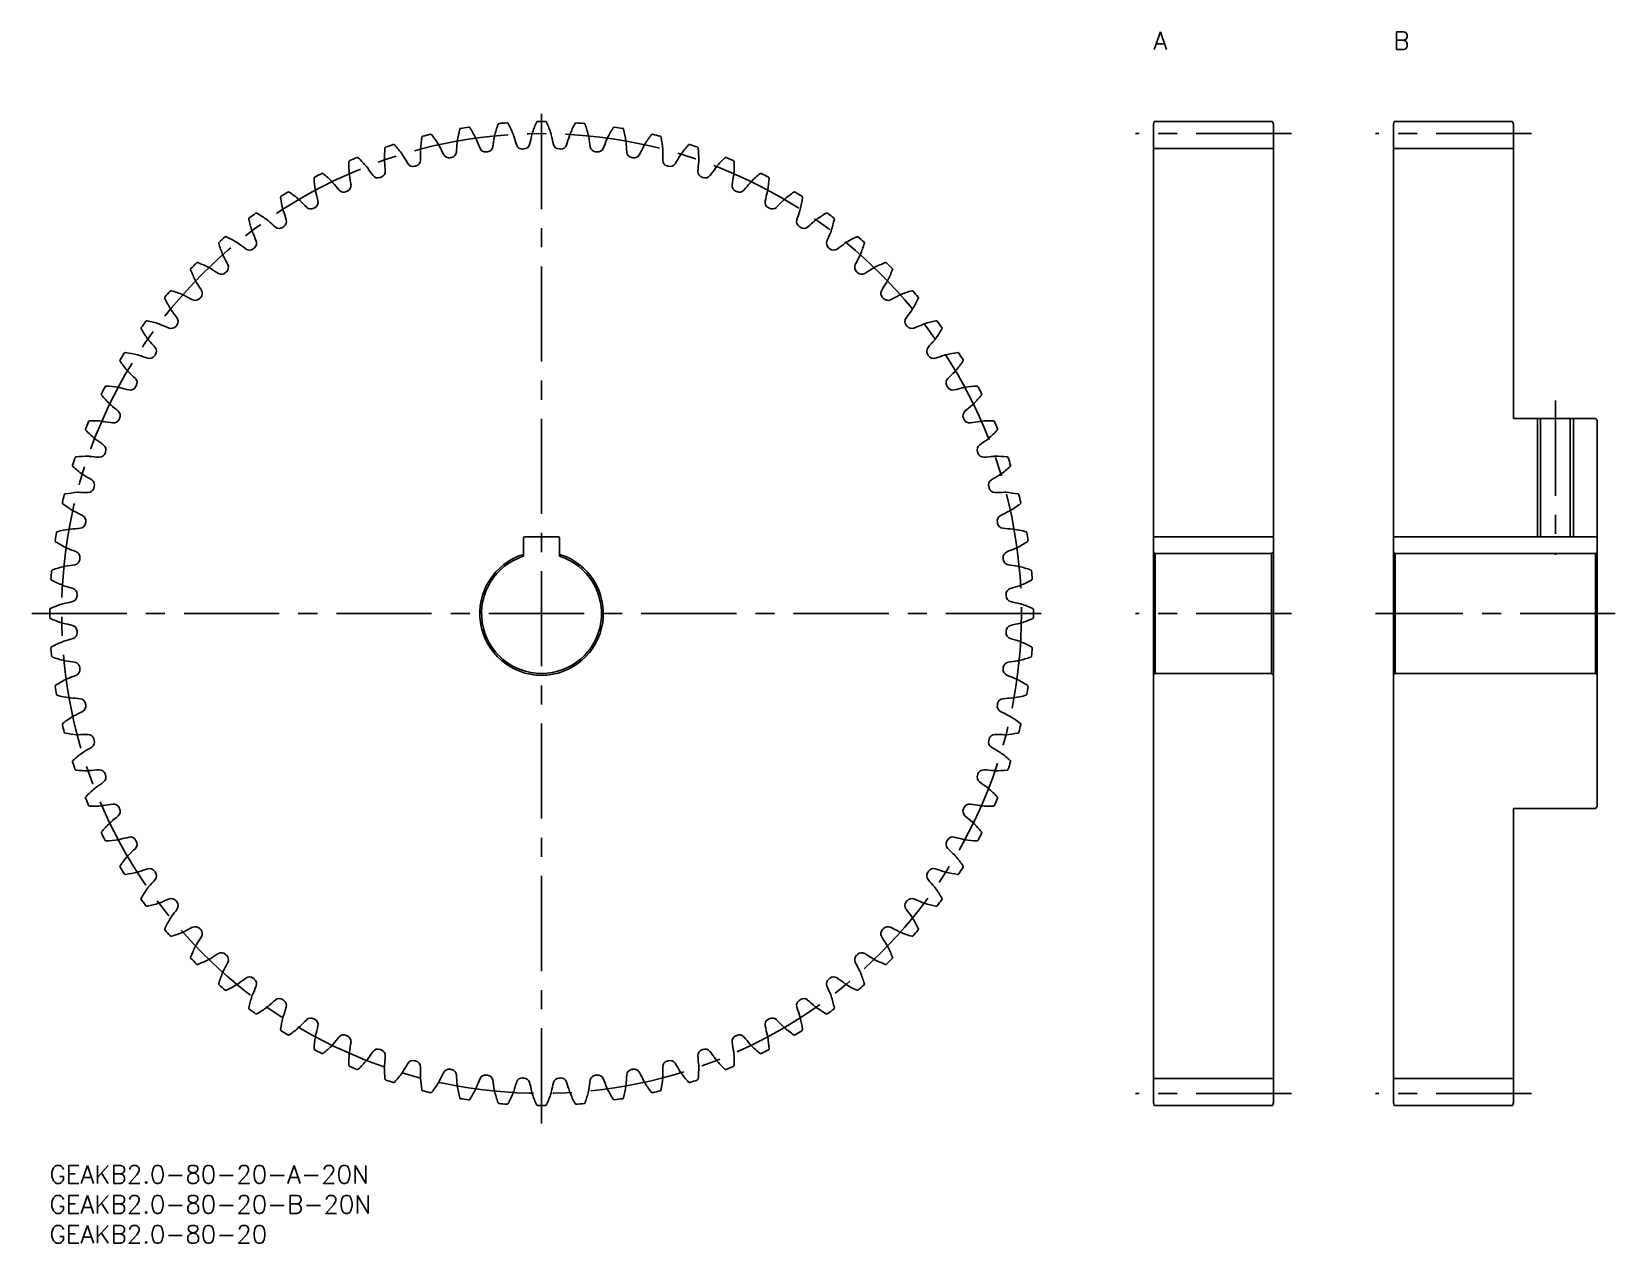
# Model space of a CAD drawing. Extents: x -3 to 261, y -13 to 189.
import ezdxf

# ---------------------------------------------------------------- set-up
doc = ezdxf.new("R2010")
doc.units = 0
doc.header["$LTSCALE"] = 0.5
doc.linetypes.add('CENTER', pattern=[50.8, 31.75, -6.35, 6.35, -6.35])
for name, color, linetype in [('MSM_CENTER', 1, 'CENTER'), ('MSM_CONTINUOUS', 7, 'CONTINUOUS'), ('MSM_NARROW', 5, 'CONTINUOUS'), ('MSM_PART_NUMBER', 7, 'CONTINUOUS')]:
    doc.layers.add(name, color=color, linetype=linetype)
doc.styles.get("Standard").update_dxf_attribs({"font": 'txt.shx', "height": 1, "bigfont": 'bigfont.shx'})

# ---------------------------------------------------------------- blocks, each defined once
blk = doc.blocks.new('*U3')
at = {"layer": 'MSM_PART_NUMBER'}
blk.add_text('GEAKB2.0-80-20-B-20N', height=3, dxfattribs=at).set_placement((0, -8))
blk = doc.blocks.new('*U4')
at = {"layer": 'MSM_PART_NUMBER'}
blk.add_text('GEAKB2.0-80-20-A-20N', height=3, dxfattribs=at).set_placement((0, -3))
blk = doc.blocks.new('*U5')
at = {"layer": 'MSM_PART_NUMBER'}
blk.add_text('GEAKB2.0-80-20', height=3, dxfattribs=at).set_placement((0, -13))
blk = doc.blocks.new('*U6')
at = {"layer": 'MSM_PART_NUMBER'}
blk.add_text('A', height=3, dxfattribs=at).set_placement((184, 186))
blk = doc.blocks.new('*U7')
at = {"layer": 'MSM_PART_NUMBER'}
blk.add_text('B', height=3, dxfattribs=at).set_placement((224, 186))

msp = doc.modelspace()

# ---------------------------------------------------------------- linework, layer by layer
at = {"layer": 'MSM_CENTER'}
for p, q in [((82, 7), (82, 177)), ((207, 172), (181, 172)), ((247, 172), (221, 172)), ((251, 127.5), (251, 101.8)), ((-3, 92), (167, 92)), ((207, 92), (181, 92)), ((261, 92), (221, 92)), ((207, 12), (181, 12)), ((247, 12), (221, 12))]:
    msp.add_line(p, q, dxfattribs=at)
msp.add_circle((82, 92), 80, dxfattribs=at)
at = {"layer": 'MSM_CONTINUOUS'}
for p, q in [((184.13, 174), (184, 173.5)), ((184, 173.5), (184, 10.5)), ((203.87, 174), (184.13, 174)), ((204, 173.5), (203.87, 174)), ((204, 10.5), (204, 173.5)), ((224.13, 174), (224, 173.5)), ((224, 173.5), (224, 10.5)), ((243.87, 174), (224.13, 174)), ((244, 173.5), (243.87, 174)), ((244, 124.5), (244, 173.5)), ((204, 169.5), (184, 169.5)), ((244, 169.5), (224, 169.5)), ((257.7, 124.5), (244, 124.5)), ((248.54, 124.5), (248.54, 104.8)), ((253.46, 124.5), (253.46, 104.8)), ((258, 124.2), (257.7, 124.5)), ((258, 59.8), (258, 124.2)), ((79, 101.54), (79, 104.6)), ((79.2, 104.8), (84.8, 104.8)), ((85, 104.6), (85, 101.54)), ((204, 104.8), (184, 104.8)), ((258, 104.8), (224, 104.8)), ((184, 102.3), (184.3, 102)), ((184.3, 102), (184.3, 82)), ((203.7, 102), (184.3, 102)), ((203.7, 102), (204, 102.3)), ((203.7, 102), (203.7, 82)), ((224, 102.3), (224.3, 102)), ((224.3, 102), (224.3, 82)), ((257.7, 102), (224.3, 102)), ((257.7, 102), (258, 102.3)), ((257.7, 102), (257.7, 82)), ((184.3, 82), (184, 81.7)), ((184.3, 82), (203.7, 82)), ((204, 81.7), (203.7, 82)), ((224.3, 82), (224, 81.7)), ((224.3, 82), (257.7, 82)), ((258, 81.7), (257.7, 82)), ((244, 10.5), (244, 59.5)), ((244, 59.5), (257.7, 59.5)), ((257.7, 59.5), (258, 59.8)), ((204, 14.5), (184, 14.5)), ((244, 14.5), (224, 14.5)), ((184, 10.5), (184.13, 10)), ((184.13, 10), (203.87, 10)), ((203.87, 10), (204, 10.5)), ((224, 10.5), (224.13, 10)), ((224.13, 10), (243.87, 10)), ((243.87, 10), (244, 10.5))]:
    msp.add_line(p, q, dxfattribs=at)
for centre, radius, start, end in [((82, 92), 82, 103.0386, 103.9614), ((63.55, 171.69), 0.2, 36.7312, 103.0386), ((42.33, 155.86), 26.67, 32.375, 36.7312), ((94.21, 166.18), 26.67, 165.7688, 170.125), ((68.55, 172.69), 0.2, 99.4614, 165.7688), ((82, 92), 82, 98.5386, 99.4614), ((69.85, 172.89), 0.2, 32.2313, 98.5386), ((47.47, 158.78), 26.67, 27.875, 32.2312), ((75.77, 171.2), 1.66, 165.625, 172.8558), ((99.99, 164.99), 26.67, 161.2688, 165.625), ((74.93, 173.49), 0.2, 94.9614, 161.2688), ((82, 92), 82, 94.0386, 94.9614), ((76.24, 173.6), 0.2, 27.7312, 94.0386), ((52.81, 161.28), 26.67, 23.375, 27.7312), ((75.77, 171.2), 1.66, 16.1442, 23.375), ((108.1, 180.56), 32, 196.1441, 199.0677), ((49.03, 178.24), 32, 345.4323, 348.3559), ((82, 171.45), 1.66, 161.125, 168.3558), ((105.66, 163.36), 26.67, 156.7688, 161.125), ((81.34, 173.8), 0.2, 90.4614, 156.7688), ((82, 92), 82, 89.5386, 90.4614), ((82.66, 173.8), 0.2, 23.2312, 89.5386), ((58.34, 163.36), 26.67, 18.875, 23.2312), ((82, 171.45), 1.66, 11.6442, 18.875), ((114.97, 178.24), 32, 191.6441, 194.5677), ((55.9, 180.56), 32, 340.9323, 343.8559), ((88.23, 171.2), 1.66, 156.625, 163.8558), ((111.19, 161.28), 26.67, 152.2688, 156.625), ((87.76, 173.6), 0.2, 85.9614, 152.2688), ((82, 92), 82, 85.0386, 85.9614), ((89.07, 173.49), 0.2, 18.7312, 85.0386), ((64.01, 164.99), 26.67, 14.375, 18.7312), ((88.23, 171.2), 1.66, 7.1442, 14.375), ((116.53, 158.78), 26.67, 147.7688, 152.125), ((94.15, 172.89), 0.2, 81.4614, 147.7688), ((82, 92), 82, 80.5386, 81.4614), ((95.45, 172.69), 0.2, 14.2311, 80.5386), ((69.79, 166.18), 26.67, 9.875, 14.2312), ((121.67, 155.86), 26.67, 143.2688, 147.625), ((100.45, 171.69), 0.2, 76.9614, 143.2688), ((82, 92), 82, 76.0386, 76.9614), ((82.45, 167.18), 26.67, 174.7688, 179.125), ((56.1, 169.59), 0.2, 108.4614, 174.7688), ((82, 92), 82, 107.5386, 108.4614), ((57.35, 170), 0.2, 41.2312, 107.5386), ((37.45, 152.55), 26.67, 36.875, 41.2312), ((63.45, 169.25), 1.66, 174.625, 181.8558), ((29.81, 168.16), 32, 358.9323, 1.8559), ((88.35, 166.91), 26.67, 170.2688, 174.625), ((62.26, 171.38), 0.2, 103.9614, 170.2688), ((63.45, 169.25), 1.66, 25.1442, 32.375), ((93.92, 183.55), 32, 205.1441, 208.0677), ((35.95, 172.02), 32, 354.4323, 357.3559), ((69.57, 170.47), 1.66, 170.125, 177.3558), ((69.57, 170.47), 1.66, 20.6442, 27.875), ((101.07, 182.34), 32, 200.6441, 203.5677), ((72.66, 169.94), 1, 203.5677, 276.8362), ((82, 92), 77.5, 96.6638, 96.8362), ((72.89, 169.97), 1, 276.6638, 349.9323), ((42.37, 175.39), 32, 349.9323, 352.8559), ((78.8, 170.43), 1, 199.0677, 272.3362), ((82, 92), 77.5, 92.1638, 92.3362), ((79.04, 170.44), 1, 272.1638, 345.4323), ((84.96, 170.44), 1, 194.5677, 267.8362), ((82, 92), 77.5, 87.6638, 87.8362), ((85.2, 170.43), 1, 267.6638, 340.9323), ((121.63, 175.39), 32, 187.1441, 190.0677), ((91.11, 169.97), 1, 190.0677, 263.3362), ((82, 92), 77.5, 83.1638, 83.3362), ((91.34, 169.94), 1, 263.1638, 336.4323), ((62.93, 182.34), 32, 336.4323, 339.3559), ((94.43, 170.47), 1.66, 152.125, 159.3558), ((94.43, 170.47), 1.66, 2.6442, 9.875), ((128.05, 172.02), 32, 182.6441, 185.5677), ((70.08, 183.55), 32, 331.9323, 334.8559), ((100.55, 169.25), 1.66, 147.625, 154.8558), ((101.74, 171.38), 0.2, 9.7312, 76.0386), ((75.65, 166.91), 26.67, 5.375, 9.7312), ((134.19, 168.16), 32, 178.1441, 181.0677), ((100.55, 169.25), 1.66, 358.1442, 5.375), ((126.55, 152.55), 26.67, 138.7688, 143.125), ((106.65, 170), 0.2, 72.4614, 138.7688), ((82, 92), 82, 71.5386, 72.4614), ((107.9, 169.59), 0.2, 5.2312, 71.5386), ((81.55, 167.18), 26.67, 0.875, 5.2312), ((50.09, 167.32), 0.2, 112.9614, 179.2688), ((76.55, 166.98), 26.67, 179.2688, 183.625), ((82, 92), 82, 112.0386, 112.9614), ((51.31, 167.82), 0.2, 45.7312, 112.0386), ((32.83, 148.87), 26.67, 41.375, 45.7312), ((51.6, 165.4), 1.66, 34.1442, 41.375), ((79.45, 184.29), 32, 214.1441, 217.0677), ((57.45, 167.56), 1.66, 179.125, 186.3558), ((24, 163.83), 32, 3.4323, 6.3559), ((57.45, 167.56), 1.66, 29.6442, 36.875), ((86.7, 184.21), 32, 209.6441, 212.5677), ((60.58, 167.52), 1, 212.5677, 285.8362), ((82, 92), 77.5, 105.6638, 105.8362), ((60.81, 167.58), 1, 285.6638, 358.9323), ((66.57, 168.97), 1, 208.0677, 281.3362), ((82, 92), 77.5, 101.1638, 101.3362), ((66.8, 169.01), 1, 281.1638, 354.4323), ((97.2, 169.01), 1, 185.5677, 258.8362), ((82, 92), 77.5, 78.6638, 78.8362), ((97.43, 168.97), 1, 258.6638, 331.9323), ((103.19, 167.58), 1, 181.0677, 254.3362), ((82, 92), 77.5, 74.1638, 74.3362), ((103.42, 167.52), 1, 254.1638, 327.4323), ((77.3, 184.21), 32, 327.4323, 330.3559), ((106.55, 167.56), 1.66, 143.125, 150.3558), ((140, 163.83), 32, 173.6441, 176.5677), ((106.55, 167.56), 1.66, 353.6442, 0.875), ((84.55, 184.29), 32, 322.9323, 325.8559), ((112.4, 165.4), 1.66, 138.625, 145.8558), ((131.17, 148.87), 26.67, 134.2688, 138.625), ((112.69, 167.82), 0.2, 67.9619, 134.2688), ((82, 92), 82, 67.0386, 67.9614), ((113.91, 167.32), 0.2, 0.7312, 67.0386), ((87.45, 166.98), 26.67, 356.375, 0.7312), ((44.28, 164.58), 0.2, 117.4614, 183.7688), ((70.69, 166.32), 26.67, 183.7688, 188.125), ((82, 92), 82, 116.5386, 117.4614), ((45.45, 165.18), 0.2, 50.2312, 116.5386), ((28.52, 144.84), 26.67, 45.875, 50.2312), ((45.93, 162.79), 1.66, 38.6442, 45.875), ((72.22, 183.81), 32, 218.6441, 221.5677), ((51.6, 165.4), 1.66, 183.625, 190.8558), ((18.54, 159.06), 32, 7.9323, 10.8559), ((54.72, 165.61), 1, 217.0677, 290.3362), ((82, 92), 77.5, 110.1638, 110.3362), ((54.94, 165.69), 1, 290.1638, 3.4323), ((109.06, 165.69), 1, 176.5677, 249.8362), ((82, 92), 77.5, 69.6638, 69.8362), ((109.28, 165.61), 1, 249.6638, 322.9323), ((145.46, 159.06), 32, 169.1441, 172.0677), ((112.4, 165.4), 1.66, 349.1442, 356.375), ((91.78, 183.81), 32, 318.4323, 321.3559), ((118.07, 162.79), 1.66, 134.125, 141.3558), ((135.48, 144.84), 26.67, 129.7688, 134.125), ((118.55, 165.18), 0.2, 63.4614, 129.7688), ((82, 92), 82, 62.5386, 63.4614), ((93.31, 166.32), 26.67, 351.875, 356.2312), ((119.72, 164.58), 0.2, 356.2312, 62.5386), ((38.7, 161.4), 0.2, 121.9614, 188.2688), ((64.89, 165.21), 26.67, 188.2688, 192.625), ((82, 92), 82, 121.0386, 121.9614), ((39.82, 162.09), 0.2, 54.7313, 121.0386), ((24.54, 140.48), 26.67, 50.375, 54.7312), ((45.93, 162.79), 1.66, 188.125, 195.3558), ((13.47, 153.87), 32, 12.4323, 15.3559), ((49.03, 163.24), 1, 221.5677, 294.8362), ((82, 92), 77.5, 114.6638, 114.8362), ((49.24, 163.34), 1, 294.6638, 7.9323), ((114.76, 163.34), 1, 172.0677, 245.3361), ((82, 92), 77.5, 65.1638, 65.3362), ((114.97, 163.24), 1, 245.1638, 318.4323), ((150.53, 153.87), 32, 164.6441, 167.5677), ((118.07, 162.79), 1.66, 344.6442, 351.875), ((139.46, 140.48), 26.67, 125.2688, 129.625), ((124.18, 162.09), 0.2, 58.9619, 125.2688), ((82, 92), 82, 58.0386, 58.9614), ((99.11, 165.21), 26.67, 347.375, 351.7312), ((125.3, 161.4), 0.2, 351.7312, 58.0386), ((82, 92), 82, 125.5386, 126.4614), ((34.45, 158.56), 0.2, 59.2313, 125.5386), ((20.91, 135.82), 26.67, 54.875, 59.2312), ((40.49, 159.74), 1.66, 192.625, 199.8558), ((8.83, 148.31), 32, 16.9323, 19.8559), ((40.49, 159.74), 1.66, 43.1442, 50.375), ((65.05, 182.76), 32, 223.1441, 226.0677), ((43.54, 160.43), 1, 226.0677, 299.3362), ((82, 92), 77.5, 119.1638, 119.3362), ((43.75, 160.55), 1, 299.1638, 12.4323), ((120.25, 160.55), 1, 167.5677, 240.8361), ((82, 92), 77.5, 60.6638, 60.8362), ((120.46, 160.43), 1, 240.6638, 313.9323), ((98.95, 182.76), 32, 313.9323, 316.8559), ((123.51, 159.74), 1.66, 129.625, 136.8558), ((155.17, 148.31), 32, 160.1441, 163.0677), ((123.51, 159.74), 1.66, 340.1442, 347.375), ((143.09, 135.82), 26.67, 120.7688, 125.125), ((129.55, 158.56), 0.2, 54.4614, 120.7688), ((82, 92), 82, 53.5386, 54.4614), ((33.39, 157.79), 0.2, 126.4614, 192.7689), ((59.2, 163.64), 26.67, 192.7688, 197.125), ((35.3, 156.27), 1.66, 197.125, 204.3558), ((35.3, 156.27), 1.66, 47.6442, 54.875), ((57.98, 181.15), 32, 227.6441, 230.5677), ((38.29, 157.2), 1, 230.5677, 303.8362), ((82, 92), 77.5, 123.6638, 123.8362), ((38.49, 157.34), 1, 303.6638, 16.9323), ((125.51, 157.34), 1, 163.0677, 236.3361), ((82, 92), 77.5, 56.1638, 56.3362), ((125.71, 157.2), 1, 236.1638, 309.4323), ((106.02, 181.15), 32, 309.4323, 312.3559), ((128.7, 156.27), 1.66, 125.125, 132.3558), ((128.7, 156.27), 1.66, 335.6442, 342.875), ((104.8, 163.64), 26.67, 342.875, 347.2312), ((130.61, 157.79), 0.2, 347.2311, 53.5386), ((28.38, 153.77), 0.2, 130.9614, 197.2689), ((53.65, 161.63), 26.67, 197.2688, 201.625), ((82, 92), 82, 130.0386, 130.9614), ((29.38, 154.63), 0.2, 63.7312, 130.0386), ((17.66, 130.89), 26.67, 59.375, 63.7312), ((30.4, 152.41), 1.66, 52.1442, 59.375), ((51.06, 178.99), 32, 232.1441, 235.0677), ((4.64, 142.39), 32, 21.4323, 24.3559), ((33.49, 153.72), 1, 308.1638, 21.4323), ((130.51, 153.72), 1, 158.5677, 231.8362), ((159.36, 142.39), 32, 155.6441, 158.5677), ((112.94, 178.99), 32, 304.9323, 307.8559), ((133.6, 152.41), 1.66, 120.625, 127.8558), ((146.34, 130.89), 26.67, 116.2688, 120.625), ((134.62, 154.63), 0.2, 49.9614, 116.2688), ((82, 92), 82, 49.0386, 49.9614), ((110.35, 161.63), 26.67, 338.375, 342.7312), ((135.62, 153.77), 0.2, 342.7311, 49.0386), ((24.63, 150.31), 0.2, 68.2312, 134.5386), ((14.81, 125.73), 26.67, 63.875, 68.2312), ((30.4, 152.41), 1.66, 201.625, 208.8558), ((0.92, 136.17), 32, 25.9323, 28.8559), ((33.31, 153.57), 1, 235.0677, 308.3362), ((82, 92), 77.5, 128.1638, 128.3362), ((82, 92), 77.5, 51.6638, 51.8362), ((130.69, 153.57), 1, 231.6638, 304.9323), ((163.08, 136.17), 32, 151.1441, 154.0677), ((133.6, 152.41), 1.66, 331.1442, 338.375), ((149.19, 125.73), 26.67, 111.7688, 116.125), ((139.37, 150.31), 0.2, 45.4614, 111.7688), ((23.69, 149.37), 0.2, 135.4614, 201.7689), ((48.27, 159.19), 26.67, 201.7688, 206.125), ((82, 92), 82, 134.5386, 135.4614), ((25.82, 148.18), 1.66, 56.6442, 63.875), ((44.33, 176.29), 32, 236.6441, 239.5677), ((28.63, 149.56), 1, 239.5677, 312.8362), ((82, 92), 77.5, 132.6638, 132.8362), ((28.8, 149.72), 1, 312.6638, 25.9323), ((135.2, 149.72), 1, 154.0677, 227.3362), ((82, 92), 77.5, 47.1638, 47.3362), ((135.37, 149.56), 1, 227.1638, 300.4323), ((119.67, 176.29), 32, 300.4323, 303.3559), ((138.18, 148.18), 1.66, 116.125, 123.3558), ((82, 92), 82, 44.5386, 45.4614), ((115.73, 159.19), 26.67, 333.875, 338.2312), ((140.31, 149.37), 0.2, 338.2311, 44.5386), ((82, 92), 82, 139.0386, 139.9614), ((20.23, 145.62), 0.2, 72.7312, 139.0386), ((12.37, 120.35), 26.67, 68.375, 72.7312), ((25.82, 148.18), 1.66, 206.125, 213.3558), ((-2.29, 129.67), 32, 30.4323, 33.3559), ((24.44, 145.37), 1, 317.1638, 30.4323), ((139.56, 145.37), 1, 149.5677, 222.8362), ((166.29, 129.67), 32, 146.6441, 149.5677), ((138.18, 148.18), 1.66, 326.6442, 333.875), ((151.63, 120.35), 26.67, 107.2688, 111.625), ((143.77, 145.62), 0.2, 40.9614, 107.2688), ((82, 92), 82, 40.0386, 40.9614), ((19.37, 144.62), 0.2, 139.9614, 206.2689), ((43.11, 156.34), 26.67, 206.2688, 210.625), ((21.59, 143.6), 1.66, 210.625, 217.8558), ((-4.99, 122.94), 32, 34.9323, 37.8559), ((21.59, 143.6), 1.66, 61.1442, 68.375), ((37.83, 173.08), 32, 241.1441, 244.0677), ((24.28, 145.2), 1, 244.0677, 317.3362), ((82, 92), 77.5, 137.1638, 137.3362), ((82, 92), 77.5, 42.6638, 42.8362), ((139.72, 145.2), 1, 222.6638, 295.9323), ((126.17, 173.08), 32, 295.9323, 298.8559), ((142.41, 143.6), 1.66, 111.625, 118.8558), ((168.99, 122.94), 32, 142.1441, 145.0677), ((142.41, 143.6), 1.66, 322.1442, 329.375), ((120.89, 156.34), 26.67, 329.375, 333.7312), ((144.63, 144.62), 0.2, 333.7312, 40.0386), ((82, 92), 82, 143.5386, 144.4614), ((16.21, 140.61), 0.2, 77.2312, 143.5386), ((10.36, 114.8), 26.67, 72.875, 77.2312), ((17.73, 138.7), 1.66, 65.6442, 72.875), ((31.61, 169.36), 32, 245.6441, 248.5677), ((82, 92), 77.5, 141.6638, 141.8362), ((20.43, 140.69), 1, 321.6638, 34.9323), ((143.57, 140.69), 1, 145.0677, 218.3362), ((82, 92), 77.5, 38.1638, 38.3362), ((132.39, 169.36), 32, 291.4323, 294.3559), ((146.27, 138.7), 1.66, 107.125, 114.3558), ((153.64, 114.8), 26.67, 102.7688, 107.125), ((147.79, 140.61), 0.2, 36.4614, 102.7688), ((82, 92), 82, 35.5386, 36.4614), ((15.44, 139.55), 0.2, 144.4614, 210.7689), ((38.18, 153.09), 26.67, 210.7688, 215.125), ((17.73, 138.7), 1.66, 215.125, 222.3558), ((-7.15, 116.02), 32, 39.4323, 42.3559), ((20.28, 140.51), 1, 248.5677, 321.8362), ((143.72, 140.51), 1, 218.1638, 291.4323), ((171.15, 116.02), 32, 137.6441, 140.5677), ((146.27, 138.7), 1.66, 317.6442, 324.875), ((125.82, 153.09), 26.67, 324.875, 329.2312), ((148.56, 139.55), 0.2, 329.2312, 35.5386), ((82, 92), 82, 148.0386, 148.9614), ((12.6, 135.3), 0.2, 81.7313, 148.0386), ((8.79, 109.11), 26.67, 77.375, 81.7312), ((14.26, 133.51), 1.66, 70.1442, 77.375), ((25.69, 165.17), 32, 250.1441, 253.0677), ((16.66, 135.51), 1, 253.0677, 326.3362), ((82, 92), 77.5, 146.1638, 146.3362), ((16.8, 135.71), 1, 326.1638, 39.4323), ((147.2, 135.71), 1, 140.5677, 213.8362), ((82, 92), 77.5, 33.6638, 33.8362), ((147.34, 135.51), 1, 213.6638, 286.9323), ((138.31, 165.17), 32, 286.9323, 289.8559), ((149.74, 133.51), 1.66, 102.625, 109.8558), ((155.21, 109.11), 26.67, 98.2688, 102.625), ((151.4, 135.3), 0.2, 31.9614, 98.2688), ((82, 92), 82, 31.0386, 31.9614), ((11.91, 134.18), 0.2, 148.9614, 215.2689), ((33.52, 149.46), 26.67, 215.2688, 219.625), ((14.26, 133.51), 1.66, 219.625, 226.8558), ((-8.76, 108.95), 32, 43.9323, 46.8559), ((172.76, 108.95), 32, 133.1441, 136.0677), ((149.74, 133.51), 1.66, 313.1442, 320.375), ((130.48, 149.46), 26.67, 320.375, 324.7312), ((152.09, 134.18), 0.2, 324.7312, 31.0386), ((82, 92), 82, 152.5386, 153.4614), ((9.42, 129.72), 0.2, 86.2312, 152.5386), ((7.68, 103.31), 26.67, 81.875, 86.2312), ((11.21, 128.07), 1.66, 74.6442, 81.875), ((20.13, 160.53), 32, 254.6441, 257.5677), ((13.45, 130.25), 1, 257.5677, 330.8362), ((13.57, 130.46), 1, 330.6638, 43.9323), ((82, 92), 77.5, 150.6638, 150.8362), ((150.43, 130.46), 1, 136.0677, 209.3363), ((82, 92), 77.5, 29.1638, 29.3362), ((150.55, 130.25), 1, 209.1638, 282.4323), ((143.87, 160.53), 32, 282.4323, 285.3559), ((152.79, 128.07), 1.66, 98.125, 105.3558), ((156.32, 103.31), 26.67, 93.7688, 98.125), ((154.58, 129.72), 0.2, 27.4614, 93.7688), ((82, 92), 82, 26.5386, 27.4614), ((8.82, 128.55), 0.2, 153.4614, 219.7689), ((29.16, 145.48), 26.67, 219.7688, 224.125), ((11.21, 128.07), 1.66, 224.125, 231.3558), ((-9.81, 101.78), 32, 48.4323, 51.3559), ((173.81, 101.78), 32, 128.6441, 131.5677), ((152.79, 128.07), 1.66, 308.6442, 315.875), ((134.84, 145.48), 26.67, 315.875, 320.2312), ((155.18, 128.55), 0.2, 320.2311, 26.5386), ((6.68, 123.91), 0.2, 90.7312, 157.0386), ((7.02, 97.45), 26.67, 86.375, 90.7312), ((10.66, 124.76), 1, 262.0677, 335.3362), ((10.76, 124.97), 1, 335.1638, 48.4323), ((82, 92), 77.5, 155.1638, 155.3362), ((153.24, 124.97), 1, 131.5677, 204.8363), ((82, 92), 77.5, 24.6638, 24.8362), ((153.34, 124.76), 1, 204.6638, 277.9323), ((156.98, 97.45), 26.67, 89.2688, 93.625), ((157.32, 123.91), 0.2, 22.9614, 89.2688), ((6.18, 122.69), 0.2, 157.9614, 224.2689), ((82, 92), 82, 157.0386, 157.9614), ((25.13, 141.17), 26.67, 224.2688, 228.625), ((8.6, 122.4), 1.66, 79.1442, 86.375), ((14.94, 155.46), 32, 259.1441, 262.0677), ((149.06, 155.46), 32, 277.9323, 280.8559), ((155.4, 122.4), 1.66, 93.625, 100.8558), ((138.87, 141.17), 26.67, 311.375, 315.7312), ((82, 92), 82, 22.0386, 22.9614), ((157.82, 122.69), 0.2, 315.7311, 22.0386), ((8.6, 122.4), 1.66, 228.625, 235.8558), ((-10.29, 94.55), 32, 52.9323, 55.8559), ((8.39, 119.28), 1, 339.6638, 52.9323), ((82, 92), 77.5, 159.6638, 159.8362), ((155.61, 119.28), 1, 127.0677, 200.3361), ((82, 92), 77.5, 20.1638, 20.3362), ((174.29, 94.55), 32, 124.1441, 127.0677), ((155.4, 122.4), 1.66, 304.1442, 311.375), ((4, 116.65), 0.2, 162.4614, 228.7688), ((82, 92), 82, 161.5386, 162.4614), ((21.45, 136.55), 26.67, 228.7688, 233.125), ((4.41, 117.9), 0.2, 95.2312, 161.5386), ((6.82, 91.55), 26.67, 90.875, 95.2312), ((6.44, 116.55), 1.66, 83.6442, 90.875), ((10.17, 150), 32, 263.6441, 266.5677), ((8.31, 119.06), 1, 266.5677, 339.8362), ((155.69, 119.06), 1, 200.1638, 273.4323), ((153.83, 150), 32, 273.4323, 276.3559), ((157.56, 116.55), 1.66, 89.125, 96.3558), ((157.18, 91.55), 26.67, 84.7688, 89.125), ((142.55, 136.55), 26.67, 306.875, 311.2312), ((159.59, 117.9), 0.2, 18.4614, 84.7688), ((82, 92), 82, 17.5386, 18.4614), ((160, 116.65), 0.2, 311.2311, 17.5386), ((6.44, 116.55), 1.66, 233.125, 240.3558), ((-10.21, 87.3), 32, 57.4323, 60.3559), ((6.48, 113.42), 1, 344.1638, 57.4323), ((157.52, 113.42), 1, 122.5677, 195.8363), ((174.21, 87.3), 32, 119.6441, 122.5677), ((157.56, 116.55), 1.66, 299.6442, 306.875), ((82, 92), 82, 166.0386, 166.9614), ((2.62, 111.74), 0.2, 99.7312, 166.0386), ((7.09, 85.65), 26.67, 95.375, 99.7312), ((4.75, 110.55), 1.66, 88.1442, 95.375), ((5.84, 144.19), 32, 268.1441, 271.0677), ((6.42, 113.19), 1, 271.0677, 344.3362), ((82, 92), 77.5, 164.1638, 164.3362), ((82, 92), 77.5, 15.6638, 15.8362), ((157.58, 113.19), 1, 195.6638, 268.9323), ((158.16, 144.19), 32, 268.9323, 271.8559), ((159.25, 110.55), 1.66, 84.625, 91.8558), ((156.91, 85.65), 26.67, 80.2688, 84.625), ((161.38, 111.74), 0.2, 13.9614, 80.2688), ((82, 92), 82, 13.0386, 13.9614), ((2.31, 110.45), 0.2, 166.9619, 233.2688), ((18.14, 131.67), 26.67, 233.2688, 237.625), ((4.75, 110.55), 1.66, 237.625, 244.8558), ((-9.55, 80.08), 32, 61.9323, 64.8559), ((5.03, 107.43), 1, 348.6638, 61.9323), ((158.97, 107.43), 1, 118.0677, 191.3362), ((173.55, 80.08), 32, 115.1441, 118.0677), ((159.25, 110.55), 1.66, 295.1442, 302.375), ((145.86, 131.67), 26.67, 302.375, 306.7312), ((161.69, 110.45), 0.2, 306.7312, 13.0386), ((1.31, 105.45), 0.2, 104.2312, 170.5386), ((7.82, 79.79), 26.67, 99.875, 104.2312), ((3.53, 104.43), 1.66, 92.6442, 99.875), ((1.98, 138.05), 32, 272.6441, 275.5677), ((4.99, 107.2), 1, 275.5677, 348.8362), ((82, 92), 77.5, 168.6638, 168.8362), ((82, 92), 77.5, 11.1638, 11.3362), ((159.01, 107.2), 1, 191.1638, 264.4323), ((162.02, 138.05), 32, 264.4323, 267.3559), ((160.47, 104.43), 1.66, 80.125, 87.3558), ((156.18, 79.79), 26.67, 75.7688, 80.125), ((162.69, 105.45), 0.2, 9.4619, 75.7688), ((82, 92), 82, 170.5386, 171.4614), ((1.11, 104.15), 0.2, 171.4619, 237.7688), ((15.22, 126.53), 26.67, 237.7688, 242.125), ((3.53, 104.43), 1.66, 242.125, 249.3558), ((79.2, 104.6), 0.2, 90, 180), ((84.8, 104.6), 0.2, 0, 90), ((160.47, 104.43), 1.66, 290.6442, 297.875), ((148.78, 126.53), 26.67, 297.875, 302.2312), ((82, 92), 82, 8.5386, 9.4614), ((162.89, 104.15), 0.2, 302.2312, 8.5386), ((-8.34, 72.93), 32, 66.4323, 69.3559), ((4.03, 101.11), 1, 280.0677, 353.3362), ((4.06, 101.34), 1, 353.1638, 66.4323), ((82, 92), 77.5, 173.1638, 173.3362), ((82, 92), 10.3, 106.9335, 73.0665), ((82, 92), 10, 107.4576, 72.5424), ((159.94, 101.34), 1, 113.5677, 186.8362), ((82, 92), 77.5, 6.6638, 6.8362), ((159.97, 101.11), 1, 186.6638, 259.9323), ((172.34, 72.93), 32, 110.6441, 113.5677), ((82, 92), 82, 175.0386, 175.9614), ((0.4, 97.76), 0.2, 175.9619, 242.2688), ((0.51, 99.07), 0.2, 108.7312, 175.0386), ((9.01, 74.01), 26.67, 104.375, 108.7312), ((2.8, 98.23), 1.66, 97.1442, 104.375), ((-1.39, 131.63), 32, 277.1441, 280.0677), ((165.39, 131.63), 32, 259.9323, 262.8559), ((161.2, 98.23), 1.66, 75.625, 82.8558), ((154.99, 74.01), 26.67, 71.2688, 75.625), ((163.49, 99.07), 0.2, 4.9619, 71.2688), ((82, 92), 82, 4.0386, 4.9614), ((163.6, 97.76), 0.2, 297.7312, 4.0386), ((12.72, 121.19), 26.67, 242.2688, 246.625), ((2.8, 98.23), 1.66, 246.625, 253.8558), ((-6.56, 65.9), 32, 70.9323, 73.8559), ((3.57, 95.2), 1, 357.6638, 70.9323), ((82, 92), 77.5, 177.6638, 177.8362), ((160.43, 95.2), 1, 109.0677, 182.3362), ((82, 92), 77.5, 2.1638, 2.3362), ((170.56, 65.9), 32, 106.1441, 109.0677), ((161.2, 98.23), 1.66, 286.1442, 293.375), ((151.28, 121.19), 26.67, 293.375, 297.7312), ((0.2, 92.66), 0.2, 113.2312, 179.5386), ((82, 92), 82, 179.5386, 180.4614), ((10.64, 68.34), 26.67, 108.875, 113.2312), ((2.55, 92), 1.66, 101.6442, 108.875), ((-4.24, 124.97), 32, 281.6441, 284.5677), ((3.56, 94.96), 1, 284.5677, 357.8362), ((160.44, 94.96), 1, 182.1638, 255.4323), ((168.24, 124.97), 32, 255.4323, 258.3559), ((161.45, 92), 1.66, 71.125, 78.3558), ((153.36, 68.34), 26.67, 66.7688, 71.125), ((163.8, 92.66), 0.2, 0.4614, 66.7688), ((82, 92), 82, 359.5386, 0.4614), ((0.2, 91.34), 0.2, 180.4619, 246.7688), ((10.64, 115.66), 26.67, 246.7688, 251.125), ((2.55, 92), 1.66, 251.125, 258.3558), ((-4.24, 59.03), 32, 75.4323, 78.3559), ((3.56, 89.04), 1, 2.1638, 75.4323), ((160.44, 89.04), 1, 104.5677, 177.8362), ((168.24, 59.03), 32, 101.6441, 104.5677), ((161.45, 92), 1.66, 281.6442, 288.875), ((153.36, 115.66), 26.67, 288.875, 293.2312), ((163.8, 91.34), 0.2, 293.2312, 359.5386), ((12.72, 62.81), 26.67, 113.375, 117.7312), ((2.8, 85.77), 1.66, 106.1442, 113.375), ((-6.56, 118.1), 32, 286.1441, 289.0677), ((3.57, 88.8), 1, 289.0677, 2.3362), ((82, 92), 77.5, 182.1638, 182.3362), ((160.43, 88.8), 1, 177.6638, 250.9323), ((82, 92), 77.5, 357.6638, 357.8362), ((170.56, 118.1), 32, 250.9323, 253.8559), ((161.2, 85.77), 1.66, 66.625, 73.8558), ((151.28, 62.81), 26.67, 62.2688, 66.625), ((0.4, 86.24), 0.2, 117.7312, 184.0386), ((82, 92), 82, 184.0386, 184.9614), ((0.51, 84.93), 0.2, 184.9619, 251.2688), ((9.01, 109.99), 26.67, 251.2688, 255.625), ((154.99, 109.99), 26.67, 284.375, 288.7312), ((163.49, 84.93), 0.2, 288.7312, 355.0386), ((163.6, 86.24), 0.2, 355.9614, 62.2688), ((82, 92), 82, 355.0386, 355.9614), ((2.8, 85.77), 1.66, 255.625, 262.8558), ((-1.39, 52.37), 32, 79.9323, 82.8559), ((4.03, 82.89), 1, 6.6638, 79.9323), ((4.06, 82.66), 1, 293.5677, 6.8362), ((82, 92), 77.5, 186.6638, 186.8362), ((159.94, 82.66), 1, 173.1638, 246.4323), ((82, 92), 77.5, 353.1638, 353.3362), ((159.97, 82.89), 1, 100.0677, 173.3362), ((165.39, 52.37), 32, 97.1441, 100.0677), ((161.2, 85.77), 1.66, 277.1442, 284.375), ((1.11, 79.85), 0.2, 122.2312, 188.5386), ((82, 92), 82, 188.5386, 189.4614), ((15.22, 57.47), 26.67, 117.875, 122.2312), ((3.53, 79.57), 1.66, 110.6442, 117.875), ((-8.34, 111.07), 32, 290.6441, 293.5677), ((172.34, 111.07), 32, 246.4323, 249.3559), ((160.47, 79.57), 1.66, 62.125, 69.3558), ((148.78, 57.47), 26.67, 57.7688, 62.125), ((82, 92), 82, 350.5386, 351.4614), ((162.89, 79.85), 0.2, 351.4614, 57.7688), ((1.31, 78.55), 0.2, 189.4619, 255.7688), ((7.82, 104.21), 26.67, 255.7688, 260.125), ((3.53, 79.57), 1.66, 260.125, 267.3558), ((1.98, 45.95), 32, 84.4323, 87.3559), ((4.99, 76.8), 1, 11.1638, 84.4323), ((5.03, 76.57), 1, 298.0677, 11.3362), ((82, 92), 77.5, 191.1638, 191.3362), ((158.97, 76.57), 1, 168.6638, 241.9323), ((82, 92), 77.5, 348.6638, 348.8362), ((159.01, 76.8), 1, 95.5677, 168.8362), ((162.02, 45.95), 32, 92.6441, 95.5677), ((160.47, 79.57), 1.66, 272.6442, 279.875), ((156.18, 104.21), 26.67, 279.875, 284.2312), ((162.69, 78.55), 0.2, 284.2311, 350.5386), ((18.14, 52.33), 26.67, 122.375, 126.7312), ((4.75, 73.45), 1.66, 115.1442, 122.375), ((-9.55, 103.92), 32, 295.1441, 298.0677), ((173.55, 103.92), 32, 241.9323, 244.8559), ((159.25, 73.45), 1.66, 57.625, 64.8558), ((145.86, 52.33), 26.67, 53.2688, 57.625), ((2.31, 73.55), 0.2, 126.7312, 193.0386), ((82, 92), 82, 193.0386, 193.9614), ((2.62, 72.26), 0.2, 193.9614, 260.2688), ((7.09, 98.35), 26.67, 260.2688, 264.625), ((4.75, 73.45), 1.66, 264.625, 271.8558), ((5.84, 39.81), 32, 88.9323, 91.8559), ((6.42, 70.81), 1, 15.6638, 88.9323), ((157.58, 70.81), 1, 91.0677, 164.3362), ((158.16, 39.81), 32, 88.1441, 91.0677), ((159.25, 73.45), 1.66, 268.1442, 275.375), ((156.91, 98.35), 26.67, 275.375, 279.7312), ((161.38, 72.26), 0.2, 279.7312, 346.0386), ((82, 92), 82, 346.0386, 346.9614), ((161.69, 73.55), 0.2, 346.9619, 53.2688), ((21.45, 47.45), 26.67, 126.875, 131.2312), ((6.44, 67.45), 1.66, 119.6442, 126.875), ((-10.21, 96.7), 32, 299.6441, 302.5677), ((6.48, 70.58), 1, 302.5677, 15.8362), ((82, 92), 77.5, 195.6638, 195.8362), ((157.52, 70.58), 1, 164.1638, 237.4323), ((82, 92), 77.5, 344.1638, 344.3362), ((174.21, 96.7), 32, 237.4323, 240.3559), ((157.56, 67.45), 1.66, 53.125, 60.3558), ((142.55, 47.45), 26.67, 48.7688, 53.125), ((4, 67.35), 0.2, 131.2313, 197.5386), ((82, 92), 82, 197.5386, 198.4614), ((4.41, 66.1), 0.2, 198.4619, 264.7688), ((159.59, 66.1), 0.2, 275.2312, 341.5386), ((82, 92), 82, 341.5386, 342.4614), ((160, 67.35), 0.2, 342.4619, 48.7688), ((6.82, 92.45), 26.67, 264.7688, 269.125), ((6.44, 67.45), 1.66, 269.125, 276.3558), ((10.17, 34), 32, 93.4323, 96.3559), ((-10.29, 89.45), 32, 304.1441, 307.0677), ((8.31, 64.94), 1, 20.1638, 93.4323), ((8.39, 64.72), 1, 307.0677, 20.3362), ((82, 92), 77.5, 200.1638, 200.3362), ((155.61, 64.72), 1, 159.6638, 232.9323), ((82, 92), 77.5, 339.6638, 339.8362), ((155.69, 64.94), 1, 86.5677, 159.8362), ((174.29, 89.45), 32, 232.9323, 235.8559), ((153.83, 34), 32, 83.6441, 86.5677), ((157.56, 67.45), 1.66, 263.6442, 270.875), ((157.18, 92.45), 26.67, 270.875, 275.2312), ((6.18, 61.31), 0.2, 135.7313, 202.0386), ((82, 92), 82, 202.0386, 202.9614), ((25.13, 42.83), 26.67, 131.375, 135.7312), ((8.6, 61.6), 1.66, 124.1442, 131.375), ((155.4, 61.6), 1.66, 48.625, 55.8558), ((138.87, 42.83), 26.67, 44.2688, 48.625), ((82, 92), 82, 337.0386, 337.9614), ((157.82, 61.31), 0.2, 337.9619, 44.2688), ((6.68, 60.09), 0.2, 202.9614, 269.2688), ((7.02, 86.55), 26.67, 269.2688, 273.625), ((8.6, 61.6), 1.66, 273.625, 280.8558), ((14.94, 28.54), 32, 97.9323, 100.8559), ((-9.81, 82.22), 32, 308.6441, 311.5677), ((10.66, 59.24), 1, 24.6638, 97.9323), ((10.76, 59.03), 1, 311.5677, 24.8362), ((82, 92), 77.5, 204.6638, 204.8362), ((153.24, 59.03), 1, 155.1638, 228.4323), ((82, 92), 77.5, 335.1638, 335.3362), ((153.34, 59.24), 1, 82.0677, 155.3362), ((173.81, 82.22), 32, 228.4323, 231.3559), ((149.06, 28.54), 32, 79.1441, 82.0677), ((155.4, 61.6), 1.66, 259.1442, 266.375), ((156.98, 86.55), 26.67, 266.375, 270.7312), ((157.32, 60.09), 0.2, 270.7312, 337.0386), ((8.82, 55.45), 0.2, 140.2312, 206.5386), ((29.16, 38.52), 26.67, 135.875, 140.2312), ((11.21, 55.93), 1.66, 128.6442, 135.875), ((152.79, 55.93), 1.66, 44.125, 51.3558), ((134.84, 38.52), 26.67, 39.7688, 44.125), ((155.18, 55.45), 0.2, 333.4619, 39.7688), ((82, 92), 82, 206.5386, 207.4614), ((9.42, 54.28), 0.2, 207.4619, 273.7688), ((7.68, 80.69), 26.67, 273.7688, 278.125), ((11.21, 55.93), 1.66, 278.125, 285.3558), ((20.13, 23.47), 32, 102.4323, 105.3559), ((-8.76, 75.05), 32, 313.1441, 316.0677), ((13.45, 53.75), 1, 29.1638, 102.4323), ((13.57, 53.54), 1, 316.0677, 29.3362), ((82, 92), 77.5, 209.1638, 209.3362), ((150.43, 53.54), 1, 150.6638, 223.9323), ((82, 92), 77.5, 330.6638, 330.8362), ((150.55, 53.75), 1, 77.5677, 150.8362), ((172.76, 75.05), 32, 223.9323, 226.8559), ((143.87, 23.47), 32, 74.6441, 77.5677), ((152.79, 55.93), 1.66, 254.6442, 261.875), ((156.32, 80.69), 26.67, 261.875, 266.2312), ((154.58, 54.28), 0.2, 266.2312, 332.5386), ((82, 92), 82, 332.5386, 333.4614), ((33.52, 34.54), 26.67, 140.375, 144.7312), ((14.26, 50.49), 1.66, 133.1442, 140.375), ((149.74, 50.49), 1.66, 39.625, 46.8558), ((130.48, 34.54), 26.67, 35.2688, 39.625), ((11.91, 49.82), 0.2, 144.7312, 211.0386), ((82, 92), 82, 211.0386, 211.9614), ((12.6, 48.7), 0.2, 211.9619, 278.2688), ((8.79, 74.89), 26.67, 278.2688, 282.625), ((14.26, 50.49), 1.66, 282.625, 289.8558), ((25.69, 18.83), 32, 106.9323, 109.8559), ((16.66, 48.49), 1, 33.6638, 106.9323), ((-7.15, 67.98), 32, 317.6441, 320.5677), ((82, 92), 77.5, 213.6638, 213.8362), ((16.8, 48.29), 1, 320.5677, 33.8362), ((147.2, 48.29), 1, 146.1638, 219.4323), ((82, 92), 77.5, 326.1638, 326.3362), ((171.15, 67.98), 32, 219.4323, 222.3559), ((147.34, 48.49), 1, 73.0677, 146.3362), ((138.31, 18.83), 32, 70.1441, 73.0677), ((149.74, 50.49), 1.66, 250.1442, 257.375), ((155.21, 74.89), 26.67, 257.375, 261.7312), ((151.4, 48.7), 0.2, 261.7312, 328.0386), ((82, 92), 82, 328.0386, 328.9614), ((152.09, 49.82), 0.2, 328.9619, 35.2688), ((38.18, 30.91), 26.67, 144.875, 149.2312), ((17.73, 45.3), 1.66, 137.6442, 144.875), ((146.27, 45.3), 1.66, 35.125, 42.3558), ((125.82, 30.91), 26.67, 30.7688, 35.125), ((15.44, 44.45), 0.2, 149.2312, 215.5386), ((82, 92), 82, 215.5386, 216.4614), ((16.21, 43.39), 0.2, 216.4619, 282.7688), ((10.36, 69.2), 26.67, 282.7688, 287.125), ((17.73, 45.3), 1.66, 287.125, 294.3558), ((31.61, 14.64), 32, 111.4323, 114.3559), ((20.28, 43.49), 1, 38.1638, 111.4323), ((-4.99, 61.06), 32, 322.1441, 325.0677), ((82, 92), 77.5, 218.1638, 218.3362), ((20.43, 43.31), 1, 325.0677, 38.3362), ((143.57, 43.31), 1, 141.6638, 214.9323), ((168.99, 61.06), 32, 214.9323, 217.8559), ((82, 92), 77.5, 321.6638, 321.8362), ((143.72, 43.49), 1, 68.5677, 141.8362), ((132.39, 14.64), 32, 65.6441, 68.5677), ((146.27, 45.3), 1.66, 245.6442, 252.875), ((153.64, 69.2), 26.67, 252.875, 257.2312), ((147.79, 43.39), 0.2, 257.2311, 323.5386), ((82, 92), 82, 323.5386, 324.4614), ((148.56, 44.45), 0.2, 324.4619, 30.7688), ((43.11, 27.66), 26.67, 149.375, 153.7312), ((21.59, 40.4), 1.66, 142.1442, 149.375), ((37.83, 10.92), 32, 115.9323, 118.8559), ((24.28, 38.8), 1, 42.6638, 115.9323), ((139.72, 38.8), 1, 64.0677, 137.3362), ((126.17, 10.92), 32, 61.1441, 64.0677), ((142.41, 40.4), 1.66, 30.625, 37.8558), ((120.89, 27.66), 26.67, 26.2688, 30.625), ((19.37, 39.38), 0.2, 153.7312, 220.0386), ((82, 92), 82, 220.0386, 220.9614), ((20.23, 38.38), 0.2, 220.9619, 287.2688), ((12.37, 63.65), 26.67, 287.2688, 291.625), ((21.59, 40.4), 1.66, 291.625, 298.8558), ((-2.29, 54.33), 32, 326.6441, 329.5677), ((82, 92), 77.5, 222.6638, 222.8362), ((24.44, 38.63), 1, 329.5677, 42.8362), ((139.56, 38.63), 1, 137.1638, 210.4323), ((166.29, 54.33), 32, 210.4323, 213.3559), ((82, 92), 77.5, 317.1638, 317.3362), ((142.41, 40.4), 1.66, 241.1442, 248.375), ((151.63, 63.65), 26.67, 248.375, 252.7312), ((143.77, 38.38), 0.2, 252.7312, 319.0386), ((82, 92), 82, 319.0386, 319.9614), ((144.63, 39.38), 0.2, 319.9619, 26.2688), ((23.69, 34.63), 0.2, 158.2312, 224.5386), ((48.27, 24.81), 26.67, 153.875, 158.2312), ((82, 92), 82, 224.5386, 225.4614), ((25.82, 35.82), 1.66, 146.6442, 153.875), ((14.81, 58.27), 26.67, 291.7688, 296.125), ((25.82, 35.82), 1.66, 296.125, 303.3558), ((44.33, 7.71), 32, 120.4323, 123.3559), ((28.63, 34.44), 1, 47.1638, 120.4323), ((82, 92), 77.5, 227.1638, 227.3362), ((28.8, 34.28), 1, 334.0677, 47.3362), ((135.2, 34.28), 1, 132.6638, 205.9323), ((82, 92), 77.5, 312.6638, 312.8362), ((135.37, 34.44), 1, 59.5677, 132.8362), ((119.67, 7.71), 32, 56.6441, 59.5677), ((138.18, 35.82), 1.66, 236.6442, 243.875), ((149.19, 58.27), 26.67, 243.875, 248.2312), ((82, 92), 82, 314.5386, 315.4614), ((138.18, 35.82), 1.66, 26.125, 33.3558), ((115.73, 24.81), 26.67, 21.7688, 26.125), ((140.31, 34.63), 0.2, 315.4619, 21.7688), ((24.63, 33.69), 0.2, 225.4619, 291.7688), ((53.65, 22.37), 26.67, 158.375, 162.7312), ((30.4, 31.59), 1.66, 151.1442, 158.375), ((0.92, 47.83), 32, 331.1441, 334.0677), ((163.08, 47.83), 32, 205.9323, 208.8559), ((133.6, 31.59), 1.66, 21.625, 28.8558), ((110.35, 22.37), 26.67, 17.2688, 21.625), ((139.37, 33.69), 0.2, 248.2312, 314.5386), ((28.38, 30.23), 0.2, 162.7312, 229.0386), ((82, 92), 82, 229.0386, 229.9614), ((29.38, 29.37), 0.2, 229.9619, 296.2688), ((17.66, 53.11), 26.67, 296.2688, 300.625), ((30.4, 31.59), 1.66, 300.625, 307.8558), ((51.06, 5.01), 32, 124.9323, 127.8559), ((33.31, 30.43), 1, 51.6638, 124.9323), ((4.64, 41.61), 32, 335.6441, 338.5677), ((82, 92), 77.5, 231.6638, 231.8362), ((33.49, 30.28), 1, 338.5677, 51.8362), ((130.51, 30.28), 1, 128.1638, 201.4323), ((159.36, 41.61), 32, 201.4323, 204.3559), ((82, 92), 77.5, 308.1638, 308.3362), ((130.69, 30.43), 1, 55.0677, 128.3362), ((112.94, 5.01), 32, 52.1441, 55.0677), ((133.6, 31.59), 1.66, 232.1442, 239.375), ((146.34, 53.11), 26.67, 239.375, 243.7312), ((134.62, 29.37), 0.2, 243.7312, 310.0386), ((82, 92), 82, 310.0386, 310.9614), ((135.62, 30.23), 0.2, 310.9619, 17.2688), ((59.2, 20.36), 26.67, 162.875, 167.2312), ((35.3, 27.73), 1.66, 155.6442, 162.875), ((35.3, 27.73), 1.66, 305.125, 312.3558), ((57.98, 2.85), 32, 129.4323, 132.3559), ((38.29, 26.8), 1, 56.1638, 129.4323), ((82, 92), 77.5, 236.1638, 236.3362), ((38.49, 26.66), 1, 343.0677, 56.3362), ((125.51, 26.66), 1, 123.6638, 196.9323), ((82, 92), 77.5, 303.6638, 303.8362), ((125.71, 26.8), 1, 50.5677, 123.8362), ((106.02, 2.85), 32, 47.6441, 50.5677), ((128.7, 27.73), 1.66, 227.6442, 234.875), ((128.7, 27.73), 1.66, 17.125, 24.3558), ((104.8, 20.36), 26.67, 12.7688, 17.125), ((33.39, 26.21), 0.2, 167.2312, 233.5386), ((82, 92), 82, 233.5386, 234.4614), ((34.45, 25.44), 0.2, 234.4619, 300.7688), ((20.91, 48.18), 26.67, 300.7688, 305.125), ((64.89, 18.79), 26.67, 167.375, 171.7312), ((40.49, 24.26), 1.66, 160.1442, 167.375), ((8.83, 35.69), 32, 340.1441, 343.0677), ((65.05, 1.24), 32, 133.9323, 136.8559), ((43.54, 23.57), 1, 60.6638, 133.9323), ((82, 92), 77.5, 240.6638, 240.8362), ((43.75, 23.45), 1, 347.5677, 60.8362), ((120.25, 23.45), 1, 119.1638, 192.4323), ((82, 92), 77.5, 299.1638, 299.3362), ((120.46, 23.57), 1, 46.0677, 119.3362), ((98.95, 1.24), 32, 43.1441, 46.0677), ((155.17, 35.69), 32, 196.9323, 199.8559), ((123.51, 24.26), 1.66, 12.625, 19.8558), ((99.11, 18.79), 26.67, 8.2688, 12.625), ((143.09, 48.18), 26.67, 234.875, 239.2312), ((129.55, 25.44), 0.2, 239.2312, 305.5386), ((82, 92), 82, 305.5386, 306.4614), ((130.61, 26.21), 0.2, 306.4619, 12.7688), ((38.7, 22.6), 0.2, 171.7312, 238.0386), ((82, 92), 82, 238.0386, 238.9614), ((39.82, 21.91), 0.2, 238.9614, 305.2688), ((24.54, 43.52), 26.67, 305.2688, 309.625), ((40.49, 24.26), 1.66, 309.625, 316.8558), ((70.69, 17.68), 26.67, 171.875, 176.2312), ((45.93, 21.21), 1.66, 164.6442, 171.875), ((13.47, 30.13), 32, 344.6441, 347.5677), ((72.22, 0.19), 32, 138.4323, 141.3559), ((49.03, 20.76), 1, 65.1638, 138.4323), ((82, 92), 77.5, 245.1638, 245.3362), ((49.24, 20.66), 1, 352.0677, 65.3362), ((114.76, 20.66), 1, 114.6638, 187.9323), ((82, 92), 77.5, 294.6638, 294.8362), ((114.97, 20.76), 1, 41.5677, 114.8362), ((91.78, 0.19), 32, 38.6441, 41.5677), ((150.53, 30.13), 32, 192.4323, 195.3559), ((118.07, 21.21), 1.66, 8.125, 15.3558), ((93.31, 17.68), 26.67, 3.7688, 8.125), ((123.51, 24.26), 1.66, 223.1442, 230.375), ((139.46, 43.52), 26.67, 230.375, 234.7312), ((124.18, 21.91), 0.2, 234.7312, 301.0386), ((82, 92), 82, 301.0386, 301.9614), ((125.3, 22.6), 0.2, 301.9619, 8.2688), ((44.28, 19.42), 0.2, 176.2312, 242.5386), ((82, 92), 82, 242.5386, 243.4614), ((45.45, 18.82), 0.2, 243.4614, 309.7688), ((28.52, 39.16), 26.67, 309.7688, 314.125), ((45.93, 21.21), 1.66, 314.125, 321.3558), ((76.55, 17.02), 26.67, 176.375, 180.7312), ((51.6, 18.6), 1.66, 169.1442, 176.375), ((18.54, 24.94), 32, 349.1441, 352.0677), ((79.45, -0.29), 32, 142.9323, 145.8559), ((54.72, 18.39), 1, 69.6638, 142.9323), ((82, 92), 77.5, 249.6638, 249.8362), ((54.94, 18.31), 1, 356.5677, 69.8363), ((109.06, 18.31), 1, 110.1638, 183.4323), ((82, 92), 77.5, 290.1638, 290.3362), ((109.28, 18.39), 1, 37.0677, 110.3362), ((84.55, -0.29), 32, 34.1441, 37.0677), ((145.46, 24.94), 32, 187.9323, 190.8559), ((112.4, 18.6), 1.66, 3.625, 10.8558), ((87.45, 17.02), 26.67, 359.2688, 3.625), ((118.07, 21.21), 1.66, 218.6442, 225.875), ((135.48, 39.16), 26.67, 225.875, 230.2312), ((118.55, 18.82), 0.2, 230.2312, 296.5386), ((82, 92), 82, 296.5386, 297.4614), ((119.72, 19.42), 0.2, 297.4619, 3.7688), ((50.09, 16.68), 0.2, 180.7312, 247.0386), ((82, 92), 82, 247.0386, 247.9614), ((51.31, 16.18), 0.2, 247.9619, 314.2688), ((32.83, 35.13), 26.67, 314.2688, 318.625), ((51.6, 18.6), 1.66, 318.625, 325.8558), ((57.45, 16.44), 1.66, 173.6442, 180.875), ((82.45, 16.82), 26.67, 180.875, 185.2312), ((24, 20.17), 32, 353.6441, 356.5677), ((86.7, -0.21), 32, 147.4323, 150.3559), ((60.58, 16.48), 1, 74.1638, 147.4323), ((82, 92), 77.5, 254.1638, 254.3362), ((60.81, 16.42), 1, 1.0677, 74.3363), ((29.81, 15.84), 32, 358.1441, 1.0677), ((66.57, 15.03), 1, 78.6638, 151.9323), ((82, 92), 77.5, 258.6638, 258.8362), ((66.8, 14.99), 1, 5.5677, 78.8362), ((97.2, 14.99), 1, 101.1638, 174.4323), ((82, 92), 77.5, 281.1638, 281.3362), ((97.43, 15.03), 1, 28.0677, 101.3362), ((103.19, 16.42), 1, 105.6638, 178.9323), ((134.19, 15.84), 32, 178.9323, 181.8559), ((82, 92), 77.5, 285.6638, 285.8362), ((103.42, 16.48), 1, 32.5677, 105.8362), ((77.3, -0.21), 32, 29.6441, 32.5677), ((140, 20.17), 32, 183.4323, 186.3559), ((81.55, 16.82), 26.67, 354.7688, 359.125), ((106.55, 16.44), 1.66, 359.125, 6.3558), ((112.4, 18.6), 1.66, 214.1442, 221.375), ((131.17, 35.13), 26.67, 221.375, 225.7312), ((112.69, 16.18), 0.2, 225.7312, 292.0386), ((82, 92), 82, 292.0386, 292.9614), ((113.91, 16.68), 0.2, 292.9619, 359.2688), ((56.1, 14.41), 0.2, 185.2312, 251.5386), ((82, 92), 82, 251.5386, 252.4614), ((57.35, 14), 0.2, 252.4619, 318.7688), ((37.45, 31.45), 26.67, 318.7688, 323.125), ((57.45, 16.44), 1.66, 323.125, 330.3558), ((63.45, 14.75), 1.66, 178.1442, 185.375), ((88.35, 17.09), 26.67, 185.375, 189.7312), ((42.33, 28.14), 26.67, 323.2688, 327.625), ((63.45, 14.75), 1.66, 327.625, 334.8558), ((93.92, 0.45), 32, 151.9323, 154.8559), ((35.95, 11.98), 32, 2.6441, 5.5677), ((69.57, 13.53), 1.66, 182.6442, 189.875), ((94.21, 17.82), 26.67, 189.875, 194.2312), ((101.07, 1.66), 32, 156.4323, 159.3559), ((72.66, 14.06), 1, 83.1638, 156.4323), ((82, 92), 77.5, 263.1638, 263.3362), ((72.89, 14.03), 1, 10.0677, 83.3362), ((42.37, 8.61), 32, 7.1441, 10.0677), ((108.1, 3.44), 32, 160.9323, 163.8559), ((78.8, 13.57), 1, 87.6638, 160.9323), ((82, 92), 77.5, 267.6638, 267.8362), ((79.04, 13.56), 1, 14.5677, 87.8362), ((49.03, 5.76), 32, 11.6441, 14.5677), ((114.97, 5.76), 32, 165.4323, 168.3559), ((84.96, 13.56), 1, 92.1638, 165.4323), ((82, 92), 77.5, 272.1638, 272.3362), ((85.2, 13.57), 1, 19.0677, 92.3362), ((55.9, 3.44), 32, 16.1441, 19.0677), ((121.63, 8.61), 32, 169.9323, 172.8559), ((91.11, 14.03), 1, 96.6638, 169.9323), ((82, 92), 77.5, 276.6638, 276.8362), ((91.34, 14.06), 1, 23.5677, 96.8362), ((62.93, 1.66), 32, 20.6441, 23.5677), ((69.79, 17.82), 26.67, 345.7688, 350.125), ((94.43, 13.53), 1.66, 350.125, 357.3558), ((128.05, 11.98), 32, 174.4323, 177.3559), ((70.08, 0.45), 32, 25.1441, 28.0677), ((100.55, 14.75), 1.66, 205.1442, 212.375), ((121.67, 28.14), 26.67, 212.375, 216.7312), ((75.65, 17.09), 26.67, 350.2688, 354.625), ((100.55, 14.75), 1.66, 354.625, 1.8558), ((106.55, 16.44), 1.66, 209.6442, 216.875), ((126.55, 31.45), 26.67, 216.875, 221.2312), ((106.65, 14), 0.2, 221.2312, 287.5386), ((82, 92), 82, 287.5386, 288.4614), ((107.9, 14.41), 0.2, 288.4619, 354.7688), ((62.26, 12.62), 0.2, 189.7312, 256.0386), ((82, 92), 82, 256.0386, 256.9614), ((63.55, 12.31), 0.2, 256.9619, 323.2688), ((68.55, 11.31), 0.2, 194.2312, 260.5386), ((82, 92), 82, 260.5386, 261.4614), ((69.85, 11.11), 0.2, 261.4619, 327.7688), ((47.47, 25.22), 26.67, 327.7688, 332.125), ((69.57, 13.53), 1.66, 332.125, 339.3558), ((75.77, 12.8), 1.66, 187.1442, 194.375), ((99.99, 19.01), 26.67, 194.375, 198.7312), ((52.81, 22.72), 26.67, 332.2688, 336.625), ((75.77, 12.8), 1.66, 336.625, 343.8558), ((82, 12.55), 1.66, 191.6442, 198.875), ((105.66, 20.64), 26.67, 198.875, 203.2312), ((58.34, 20.64), 26.67, 336.7688, 341.125), ((82, 12.55), 1.66, 341.125, 348.3558), ((88.23, 12.8), 1.66, 196.1442, 203.375), ((111.19, 22.72), 26.67, 203.375, 207.7312), ((64.01, 19.01), 26.67, 341.2688, 345.625), ((88.23, 12.8), 1.66, 345.625, 352.8558), ((94.43, 13.53), 1.66, 200.6442, 207.875), ((116.53, 25.22), 26.67, 207.875, 212.2312), ((94.15, 11.11), 0.2, 212.2312, 278.5386), ((82, 92), 82, 278.5386, 279.4614), ((95.45, 11.31), 0.2, 279.4614, 345.7688), ((100.45, 12.31), 0.2, 216.7312, 283.0386), ((82, 92), 82, 283.0386, 283.9614), ((101.74, 12.62), 0.2, 283.9619, 350.2688), ((74.93, 10.51), 0.2, 198.7312, 265.0386), ((82, 92), 82, 265.0386, 265.9614), ((76.24, 10.4), 0.2, 265.9619, 332.2688), ((81.34, 10.2), 0.2, 203.2312, 269.5386), ((82, 92), 82, 269.5386, 270.4614), ((82.66, 10.2), 0.2, 270.4619, 336.7688), ((87.76, 10.4), 0.2, 207.7312, 274.0386), ((82, 92), 82, 274.0386, 274.9614), ((89.07, 10.51), 0.2, 274.9614, 341.2688)]:
    msp.add_arc(centre, radius, start, end, dxfattribs=at)
at = {"layer": 'MSM_NARROW'}
for p, q in [((248, 124.5), (248, 104.8)), ((254, 124.5), (254, 104.8))]:
    msp.add_line(p, q, dxfattribs=at)

# ---------------------------------------------------------------- block references
at = {"layer": 'MSM_CONTINUOUS'}
for name in ['*U6', '*U7', '*U4', '*U3', '*U5']:
    msp.add_blockref(name, (0, 0), dxfattribs=at)

doc.saveas('drawing.dxf')
